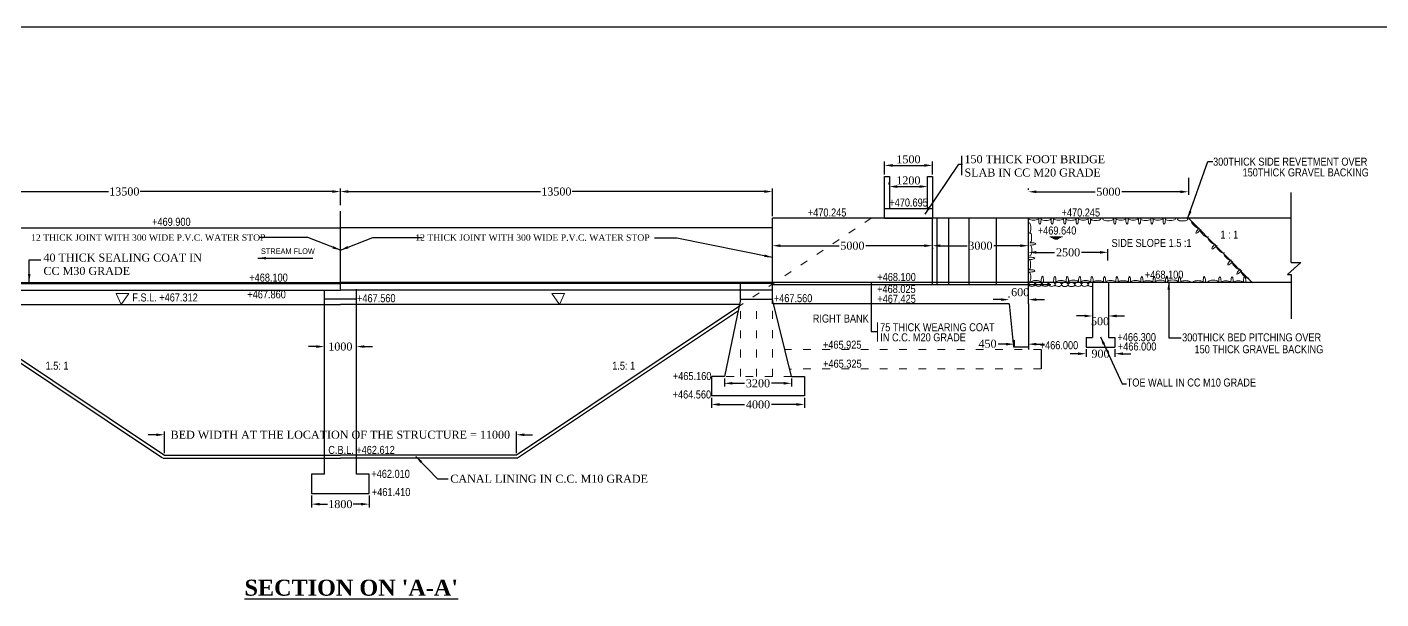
# Model space of a CAD drawing. Header units: millimetres. Extents: x 80 to 6605, y 46 to 2491.
# Drawn here: x 5784.6 to 6207.6, y 1169.4 to 1347.8 of the extents above; entities that cross this region are included whole.
import ezdxf
from ezdxf.enums import TextEntityAlignment as Align

# ---------------------------------------------------------------- set-up
doc = ezdxf.new("R2010")
doc.units = ezdxf.units.MM
doc.linetypes.add('ACAD_ISO03W100', pattern=[30, 12, -18])
doc.layers.add('STEEL', color=5, linetype='Continuous')
doc.layers.add('TEXT_GENERAL', color=4, linetype='Continuous')
doc.styles.add('ABADI', font='')
doc.styles.add('ARIAL NARROW', font='ARIALN.TTF')
doc.styles.get("Standard").update_dxf_attribs({"font": 'times.ttf', "height": 2.5})
doc.styles.add('TNR_2.5', font='times.ttf', dxfattribs={"height": 2.5})
doc.styles.get('ABADI').set_extended_font_data('Abadi MT Condensed Light')
doc.dimstyles.new('ISO-25', dxfattribs={"dimtxt": 2.5, "dimasz": 2.5, "dimexe": 1.25, "dimexo": 0.625, "dimtad": 1, "dimlfac": 25, "dimtxsty": 'Standard', "dimcen": 2.5, "dimadec": 0, "dimazin": 0, "dimtfac": 1, "dimtmove": 0, "dimatfit": 3, "dimfxl": 1, "dimarcsym": 0})
doc.dimstyles.new('STANDARD$7', dxfattribs={"dimtxt": 2, "dimasz": 2, "dimexe": 1.25, "dimexo": 0.625, "dimtad": 1, "dimdec": 0, "dimlfac": 0.5, "dimdsep": 46, "dimtxsty": 'Standard', "dimcen": 2.5, "dimadec": 0, "dimazin": 0, "dimtfac": 1, "dimtdec": 0, "dimtmove": 0, "dimatfit": 3, "dimfxl": 1, "dimtolj": 1, "dimtzin": 0, "dimarcsym": 0})
doc.dimstyles.new('STYLE_ESH', dxfattribs={"dimtxt": 2.5, "dimasz": 2.5, "dimexe": 1, "dimexo": 0.625, "dimtad": 0, "dimtih": 1, "dimtoh": 1, "dimdec": 0, "dimlfac": 100, "dimzin": 9, "dimdsep": 46, "dimtxsty": 'TNR_2.5', "dimcen": 2.5, "dimadec": 0, "dimazin": 2, "dimtfac": 1, "dimtdec": 0, "dimtofl": 0, "dimtmove": 2, "dimatfit": 3, "dimfxl": 1, "dimarcsym": 0})

# ---------------------------------------------------------------- blocks, each defined once
blk = doc.blocks.new('*D98')
at = {"color": 0, "lineweight": -2, "transparency": 16777216}
for p, q in [((5824.98, 1220.6), (5822.48, 1220.6)), ((5827.48, 1214.9), (5827.48, 1221.6)), ((5937.48, 1214.9), (5937.48, 1221.6)), ((5939.98, 1220.6), (5942.48, 1220.6))]:
    blk.add_line(p, q, dxfattribs=at)
at = {"color": 0, "transparency": 16777216}
for points in [[(5824.98, 1221.02), (5824.98, 1220.19), (5827.48, 1220.6)], [(5939.98, 1221.02), (5939.98, 1220.19), (5937.48, 1220.6)]]:
    blk.add_solid(points, dxfattribs=at)
at = {"layer": 'Defpoints', "color": 0, "transparency": 16777216}
for p in [(5937.48, 1220.6), (5827.48, 1214.27), (5937.48, 1214.27)]:
    blk.add_point(p, dxfattribs=at)
at = {"color": 0, "transparency": 16777216, "insert": (5882.48, 1220.6), "char_height": 2.5, "attachment_point": 5, "style": 'TNR_2.5'}
blk.add_mtext('BED WIDTH AT THE LOCATION OF THE STRUCTURE = 11000', dxfattribs=at)
blk = doc.blocks.new('*D99')
at = {"color": 0, "lineweight": -2, "transparency": 16777216}
for p, q in [((5747.48, 1292.3), (5747.48, 1297.51)), ((5749.98, 1296.51), (5810.03, 1296.51)), ((5879.98, 1296.51), (5819.94, 1296.51)), ((5882.48, 1292.3), (5882.48, 1297.51))]:
    blk.add_line(p, q, dxfattribs=at)
at = {"color": 0, "transparency": 16777216}
for points in [[(5749.98, 1296.93), (5749.98, 1296.09), (5747.48, 1296.51)], [(5879.98, 1296.93), (5879.98, 1296.09), (5882.48, 1296.51)]]:
    blk.add_solid(points, dxfattribs=at)
at = {"layer": 'Defpoints', "color": 0, "transparency": 16777216}
for p in [(5882.48, 1296.51), (5747.48, 1291.67), (5882.48, 1291.67)]:
    blk.add_point(p, dxfattribs=at)
at = {"color": 0, "transparency": 16777216, "insert": (5814.98, 1296.51), "char_height": 2.5, "attachment_point": 5, "style": 'TNR_2.5'}
blk.add_mtext('13500', dxfattribs=at)
blk = doc.blocks.new('*D120')
at = {"color": 0, "lineweight": -2, "transparency": 16777216}
for p, q in [((5874.98, 1248.13), (5872.48, 1248.13)), ((5877.48, 1248.75), (5877.48, 1249.13)), ((5887.48, 1248.75), (5887.48, 1249.13)), ((5889.98, 1248.13), (5892.48, 1248.13))]:
    blk.add_line(p, q, dxfattribs=at)
at = {"color": 0, "transparency": 16777216}
for points in [[(5874.98, 1248.54), (5874.98, 1247.71), (5877.48, 1248.13)], [(5889.98, 1248.54), (5889.98, 1247.71), (5887.48, 1248.13)]]:
    blk.add_solid(points, dxfattribs=at)
at = {"layer": 'Defpoints', "color": 0, "transparency": 16777216}
for p in [(5877.48, 1248.13), (5887.48, 1248.13), (5887.48, 1248.13)]:
    blk.add_point(p, dxfattribs=at)
at = {"color": 0, "transparency": 16777216, "insert": (5882.48, 1248.13), "char_height": 2.5, "attachment_point": 5, "style": 'TNR_2.5'}
blk.add_mtext('1000', dxfattribs=at)
blk = doc.blocks.new('*D121')
at = {"color": 0, "lineweight": -2, "transparency": 16777216}
for p, q in [((5873.48, 1201.65), (5873.48, 1197.95)), ((5891.48, 1201.65), (5891.48, 1197.95)), ((5875.98, 1198.95), (5878.45, 1198.95)), ((5888.98, 1198.95), (5886.52, 1198.95))]:
    blk.add_line(p, q, dxfattribs=at)
at = {"color": 0, "transparency": 16777216}
for points in [[(5875.98, 1199.36), (5875.98, 1198.53), (5873.48, 1198.95)], [(5888.98, 1199.36), (5888.98, 1198.53), (5891.48, 1198.95)]]:
    blk.add_solid(points, dxfattribs=at)
at = {"layer": 'Defpoints', "color": 0, "transparency": 16777216}
for p in [(5873.48, 1202.27), (5891.48, 1202.27), (5891.48, 1198.95)]:
    blk.add_point(p, dxfattribs=at)
at = {"color": 0, "transparency": 16777216, "insert": (5882.48, 1198.95), "char_height": 2.5, "attachment_point": 5, "style": 'TNR_2.5'}
blk.add_mtext('1800', dxfattribs=at)
blk = doc.blocks.new('*D125')
at = {"color": 0, "lineweight": -2, "transparency": 16777216}
for p, q in [((5882.48, 1292.3), (5882.48, 1297.51)), ((5884.98, 1296.51), (5945.03, 1296.51)), ((6014.98, 1296.51), (5954.94, 1296.51)), ((6017.48, 1288.8), (6017.48, 1297.51))]:
    blk.add_line(p, q, dxfattribs=at)
at = {"color": 0, "transparency": 16777216}
for points in [[(5884.98, 1296.93), (5884.98, 1296.09), (5882.48, 1296.51)], [(6014.98, 1296.93), (6014.98, 1296.09), (6017.48, 1296.51)]]:
    blk.add_solid(points, dxfattribs=at)
at = {"layer": 'Defpoints', "color": 0, "transparency": 16777216}
for p in [(5882.48, 1296.51), (5882.48, 1291.67), (6017.48, 1288.17)]:
    blk.add_point(p, dxfattribs=at)
at = {"color": 0, "transparency": 16777216, "insert": (5949.98, 1296.51), "char_height": 2.5, "attachment_point": 5, "style": 'TNR_2.5'}
blk.add_mtext('13500', dxfattribs=at)
blk = doc.blocks.new('*D126')
at = {"color": 0, "lineweight": -2, "transparency": 16777216}
for p, q in [((6067.48, 1276.92), (6067.48, 1280.61)), ((6069.98, 1279.61), (6078.31, 1279.61)), ((6094.98, 1279.61), (6086.66, 1279.61)), ((6097.48, 1276.92), (6097.48, 1280.61))]:
    blk.add_line(p, q, dxfattribs=at)
at = {"color": 0, "transparency": 16777216}
for points in [[(6069.98, 1280.03), (6069.98, 1279.2), (6067.48, 1279.61)], [(6094.98, 1280.03), (6094.98, 1279.2), (6097.48, 1279.61)]]:
    blk.add_solid(points, dxfattribs=at)
at = {"layer": 'Defpoints', "color": 0, "transparency": 16777216}
for p in [(6097.48, 1279.61), (6067.48, 1276.29), (6097.48, 1276.29)]:
    blk.add_point(p, dxfattribs=at)
at = {"color": 0, "transparency": 16777216, "insert": (6082.48, 1279.61), "char_height": 2.5, "attachment_point": 5, "style": 'TNR_2.5'}
blk.add_mtext('3000', dxfattribs=at)
blk = doc.blocks.new('*D129')
at = {"color": 0, "lineweight": -2, "transparency": 16777216}
for p, q in [((6147.48, 1300.81), (6147.48, 1295.44)), ((6097.48, 1297.06), (6097.48, 1297.44)), ((6099.98, 1296.44), (6118.32, 1296.44)), ((6144.98, 1296.44), (6126.65, 1296.44))]:
    blk.add_line(p, q, dxfattribs=at)
at = {"color": 0, "transparency": 16777216}
for points in [[(6099.98, 1296.86), (6099.98, 1296.02), (6097.48, 1296.44)], [(6144.98, 1296.86), (6144.98, 1296.02), (6147.48, 1296.44)]]:
    blk.add_solid(points, dxfattribs=at)
at = {"layer": 'Defpoints', "color": 0, "transparency": 16777216}
for p in [(6147.48, 1301.44), (6097.48, 1296.44), (6147.48, 1296.44)]:
    blk.add_point(p, dxfattribs=at)
at = {"color": 0, "transparency": 16777216, "insert": (6122.48, 1296.44), "char_height": 2.5, "attachment_point": 5, "style": 'TNR_2.5'}
blk.add_mtext('5000', dxfattribs=at)
blk = doc.blocks.new('*D128')
at = {"color": 0, "lineweight": -2, "transparency": 16777216}
for p, q in [((6097.46, 1274.96), (6097.46, 1278.53)), ((6122.31, 1274.96), (6122.31, 1278.53)), ((6099.96, 1277.53), (6105.67, 1277.53)), ((6119.81, 1277.53), (6114.09, 1277.53))]:
    blk.add_line(p, q, dxfattribs=at)
at = {"color": 0, "transparency": 16777216}
for points in [[(6099.96, 1277.95), (6099.96, 1277.11), (6097.46, 1277.53)], [(6119.81, 1277.95), (6119.81, 1277.11), (6122.31, 1277.53)]]:
    blk.add_solid(points, dxfattribs=at)
at = {"layer": 'Defpoints', "color": 0, "transparency": 16777216}
for p in [(6097.46, 1277.53), (6097.46, 1274.33), (6122.31, 1274.33)]:
    blk.add_point(p, dxfattribs=at)
at = {"color": 0, "transparency": 16777216, "insert": (6109.88, 1277.53), "char_height": 2.5, "attachment_point": 5, "style": 'TNR_2.5'}
blk.add_mtext('2500', dxfattribs=at)
blk = doc.blocks.new('*D127')
at = {"color": 0, "lineweight": -2, "transparency": 16777216}
for p, q in [((6115.01, 1257.68), (6112.51, 1257.68)), ((6117.51, 1257.58), (6117.51, 1256.68)), ((6122.51, 1257.58), (6122.51, 1256.68)), ((6125.01, 1257.68), (6127.51, 1257.68))]:
    blk.add_line(p, q, dxfattribs=at)
at = {"color": 0, "transparency": 16777216}
for points in [[(6115.01, 1258.1), (6115.01, 1257.27), (6117.51, 1257.68)], [(6125.01, 1258.1), (6125.01, 1257.27), (6122.51, 1257.68)]]:
    blk.add_solid(points, dxfattribs=at)
at = {"layer": 'Defpoints', "color": 0, "transparency": 16777216}
for p in [(6117.51, 1258.2), (6117.51, 1257.68), (6122.51, 1258.2)]:
    blk.add_point(p, dxfattribs=at)
at = {"color": 0, "transparency": 16777216, "insert": (6119.87, 1256.03), "char_height": 2.5, "attachment_point": 5, "style": 'TNR_2.5'}
blk.add_mtext('500', dxfattribs=at)
blk = doc.blocks.new('*D130')
at = {"color": 0, "lineweight": -2, "transparency": 16777216}
for p, q in [((6090.48, 1248.88), (6087.98, 1248.88)), ((6092.98, 1250.1), (6092.98, 1247.88)), ((6097.48, 1250.1), (6097.48, 1247.88)), ((6099.98, 1248.88), (6102.48, 1248.88))]:
    blk.add_line(p, q, dxfattribs=at)
at = {"color": 0, "transparency": 16777216}
for points in [[(6090.48, 1249.3), (6090.48, 1248.46), (6092.98, 1248.88)], [(6099.98, 1249.3), (6099.98, 1248.46), (6097.48, 1248.88)]]:
    blk.add_solid(points, dxfattribs=at)
at = {"layer": 'Defpoints', "color": 0, "transparency": 16777216}
for p in [(6092.98, 1250.72), (6097.48, 1250.72), (6097.48, 1248.88)]:
    blk.add_point(p, dxfattribs=at)
at = {"color": 0, "transparency": 16777216, "insert": (6084.7, 1249.02), "char_height": 2.5, "attachment_point": 5, "style": 'TNR_2.5'}
blk.add_mtext('450', dxfattribs=at)
blk = doc.blocks.new('*D131')
at = {"color": 0, "lineweight": -2, "transparency": 16777216}
for p, q in [((6088.98, 1262.78), (6086.48, 1262.78)), ((6091.48, 1263.41), (6091.48, 1263.78)), ((6097.48, 1263.41), (6097.48, 1263.78)), ((6099.98, 1262.78), (6102.48, 1262.78))]:
    blk.add_line(p, q, dxfattribs=at)
at = {"color": 0, "transparency": 16777216}
for points in [[(6088.98, 1263.2), (6088.98, 1262.36), (6091.48, 1262.78)], [(6099.98, 1263.2), (6099.98, 1262.36), (6097.48, 1262.78)]]:
    blk.add_solid(points, dxfattribs=at)
at = {"layer": 'Defpoints', "color": 0, "transparency": 16777216}
for p in [(6091.48, 1262.78), (6097.48, 1262.78), (6097.48, 1262.78)]:
    blk.add_point(p, dxfattribs=at)
at = {"color": 0, "transparency": 16777216, "insert": (6094.92, 1265.1), "char_height": 2.5, "attachment_point": 5, "style": 'TNR_2.5'}
blk.add_mtext('600', dxfattribs=at)
blk = doc.blocks.new('*D132')
at = {"color": 0, "lineweight": -2, "transparency": 16777216}
for p, q in [((6113.01, 1245.9), (6110.51, 1245.9)), ((6115.51, 1247.3), (6115.51, 1244.9)), ((6124.51, 1247.3), (6124.51, 1244.9)), ((6127.01, 1245.9), (6129.51, 1245.9))]:
    blk.add_line(p, q, dxfattribs=at)
at = {"color": 0, "transparency": 16777216}
for points in [[(6113.01, 1246.31), (6113.01, 1245.48), (6115.51, 1245.9)], [(6127.01, 1246.31), (6127.01, 1245.48), (6124.51, 1245.9)]]:
    blk.add_solid(points, dxfattribs=at)
at = {"layer": 'Defpoints', "color": 0, "transparency": 16777216}
for p in [(6115.51, 1247.92), (6124.51, 1247.92), (6124.51, 1245.9)]:
    blk.add_point(p, dxfattribs=at)
at = {"color": 0, "transparency": 16777216, "insert": (6120.01, 1245.9), "char_height": 2.5, "attachment_point": 5, "style": 'TNR_2.5'}
blk.add_mtext('900', dxfattribs=at)
blk = doc.blocks.new('*D142')
at = {"color": 0, "lineweight": -2, "ltscale": 6, "transparency": 16777216}
for p, q in [((6053.99, 1298.69), (6053.99, 1299.32)), ((6065.95, 1298.69), (6065.95, 1299.32)), ((6056.49, 1298.07), (6063.45, 1298.07))]:
    blk.add_line(p, q, dxfattribs=at)
at = {"color": 0, "ltscale": 6, "transparency": 16777216}
for points in [[(6056.49, 1298.49), (6056.49, 1297.65), (6053.99, 1298.07)], [(6063.45, 1298.49), (6063.45, 1297.65), (6065.95, 1298.07)]]:
    blk.add_solid(points, dxfattribs=at)
at = {"layer": 'Defpoints', "color": 0, "ltscale": 6, "transparency": 16777216}
for p in [(6053.99, 1298.07), (6065.95, 1298.07), (6065.95, 1298.07)]:
    blk.add_point(p, dxfattribs=at)
at = {"color": 0, "ltscale": 6, "transparency": 16777216, "insert": (6059.97, 1299.97), "char_height": 2.5, "attachment_point": 5}
blk.add_mtext('1200', dxfattribs=at)
blk = doc.blocks.new('*D143')
at = {"color": 0, "lineweight": -2, "ltscale": 6, "transparency": 16777216}
for p, q in [((6052.52, 1301.8), (6052.52, 1305.92)), ((6055.02, 1304.67), (6064.98, 1304.67)), ((6067.48, 1301.8), (6067.48, 1305.92))]:
    blk.add_line(p, q, dxfattribs=at)
at = {"color": 0, "ltscale": 6, "transparency": 16777216}
for points in [[(6055.02, 1305.09), (6055.02, 1304.26), (6052.52, 1304.67)], [(6064.98, 1305.09), (6064.98, 1304.26), (6067.48, 1304.67)]]:
    blk.add_solid(points, dxfattribs=at)
at = {"layer": 'Defpoints', "color": 0, "ltscale": 6, "transparency": 16777216}
for p in [(6067.48, 1304.67), (6052.52, 1301.17), (6067.48, 1301.17)]:
    blk.add_point(p, dxfattribs=at)
at = {"color": 0, "ltscale": 6, "transparency": 16777216, "insert": (6060, 1306.57), "char_height": 2.5, "attachment_point": 5}
blk.add_mtext('1500', dxfattribs=at)
blk = doc.blocks.new('*D149')
at = {"color": 0, "lineweight": -2, "transparency": 16777216}
for p, q in [((6017.48, 1280.24), (6017.48, 1280.61)), ((6019.98, 1279.61), (6038.32, 1279.61)), ((6064.98, 1279.61), (6046.65, 1279.61)), ((6067.48, 1278.99), (6067.48, 1278.61))]:
    blk.add_line(p, q, dxfattribs=at)
at = {"color": 0, "transparency": 16777216}
for points in [[(6019.98, 1280.03), (6019.98, 1279.2), (6017.48, 1279.61)], [(6064.98, 1280.03), (6064.98, 1279.2), (6067.48, 1279.61)]]:
    blk.add_solid(points, dxfattribs=at)
at = {"layer": 'Defpoints', "color": 0, "transparency": 16777216}
for p in [(6017.48, 1279.61), (6017.48, 1279.61), (6067.48, 1279.61)]:
    blk.add_point(p, dxfattribs=at)
at = {"color": 0, "transparency": 16777216, "insert": (6042.48, 1279.61), "char_height": 2.5, "attachment_point": 5, "style": 'TNR_2.5'}
blk.add_mtext('5000', dxfattribs=at)
blk = doc.blocks.new('*D198')
at = {"color": 0, "lineweight": -2, "transparency": 16777216}
for p, q in [((6002.48, 1238.15), (6002.48, 1235.66)), ((6004.98, 1236.66), (6008.81, 1236.66)), ((6020.98, 1236.66), (6017.16, 1236.66)), ((6023.48, 1238.15), (6023.48, 1235.66))]:
    blk.add_line(p, q, dxfattribs=at)
at = {"color": 0, "transparency": 16777216}
for points in [[(6004.98, 1237.08), (6004.98, 1236.25), (6002.48, 1236.66)], [(6020.98, 1237.08), (6020.98, 1236.25), (6023.48, 1236.66)]]:
    blk.add_solid(points, dxfattribs=at)
at = {"layer": 'Defpoints', "color": 0, "transparency": 16777216}
for p in [(6002.48, 1238.77), (6002.48, 1236.66), (6023.48, 1238.77)]:
    blk.add_point(p, dxfattribs=at)
at = {"color": 0, "transparency": 16777216, "insert": (6012.98, 1236.66), "char_height": 2.5, "attachment_point": 5, "style": 'TNR_2.5'}
blk.add_mtext('3200', dxfattribs=at)
blk = doc.blocks.new('*D197')
at = {"color": 0, "lineweight": -2, "transparency": 16777216}
for p, q in [((5998.49, 1232.13), (5998.49, 1229.06)), ((6027.48, 1232.15), (6027.48, 1229.06)), ((6000.99, 1230.06), (6008.76, 1230.06)), ((6024.98, 1230.06), (6017.21, 1230.06))]:
    blk.add_line(p, q, dxfattribs=at)
at = {"color": 0, "transparency": 16777216}
for points in [[(6000.99, 1230.48), (6000.99, 1229.64), (5998.49, 1230.06)], [(6024.98, 1230.48), (6024.98, 1229.64), (6027.48, 1230.06)]]:
    blk.add_solid(points, dxfattribs=at)
at = {"layer": 'Defpoints', "color": 0, "transparency": 16777216}
for p in [(5998.49, 1232.76), (6027.48, 1232.77), (5998.49, 1230.06)]:
    blk.add_point(p, dxfattribs=at)
at = {"color": 0, "transparency": 16777216, "insert": (6012.99, 1230.06), "char_height": 2.5, "attachment_point": 5, "style": 'TNR_2.5'}
blk.add_mtext('4000', dxfattribs=at)

msp = doc.modelspace()

# ---------------------------------------------------------------- linework, layer by layer
at = {"color": 0}
for p, q in [((6436.18376, 1347.83356), (5456.18376, 1347.83356)), ((6179.6098, 1274.41121), (6179.6098, 1296.17045)), ((5882.48459, 1266.06402), (5882.48459, 1290.38045)), ((5882.48459, 1266.06402), (5882.48459, 1290.38045)), ((6017.48459, 1265.77045), (6017.48459, 1288.17045)), ((6179.6098, 1288.17045), (6017.48459, 1288.17045)), ((6017.48459, 1261.42045), (6017.48459, 1288.17045)), ((6067.48459, 1267.42045), (6067.48459, 1288.17045)), ((6068.91725, 1267.42045), (6068.91725, 1288.17045)), ((6072.60126, 1267.42045), (6072.60126, 1288.17045)), ((6078.94592, 1267.42045), (6078.94592, 1288.17045)), ((6087.54192, 1267.42045), (6087.54192, 1288.17045)), ((6097.48459, 1261.42045), (6097.48459, 1288.17045)), ((6147.48459, 1288.17045), (6167.45885, 1268.05366)), ((5607.48459, 1285.17045), (5882.48459, 1285.17045)), ((6017.48459, 1285.17045), (5882.48459, 1285.17045)), ((6182.6098, 1274.41121), (6178.43558, 1270.66872)), ((6179.6098, 1274.41121), (6182.6098, 1274.41121)), ((6178.43558, 1270.66872), (6179.6098, 1270.66872)), ((6179.6098, 1270.66872), (6179.6098, 1259.90946)), ((6179.6098, 1270.66872), (6179.6098, 1261.18297)), ((6179.6098, 1270.66872), (6179.6098, 1256.80189)), ((5700.98459, 1268.17045), (5882.48459, 1268.17045)), ((5747.48459, 1267.77045), (5882.48459, 1267.77045)), ((5747.48459, 1265.77045), (5882.48459, 1265.77045)), ((5877.48459, 1208.27045), (5877.48459, 1265.77045)), ((6179.6098, 1268.17045), (5882.48459, 1268.17045)), ((6017.48459, 1267.77045), (5882.48459, 1267.77045)), ((6017.48459, 1265.77045), (5882.48459, 1265.77045)), ((5887.48459, 1208.27045), (5887.48459, 1266.06402)), ((6007.48459, 1262.77045), (6007.48459, 1268.17045)), ((6104.50277, 1267.42045), (6017.48459, 1267.42045)), ((6097.48459, 1268.17045), (6097.48459, 1267.42045)), ((6117.51254, 1268.20295), (6117.51254, 1250.92045)), ((6122.51254, 1268.20295), (6122.51254, 1250.92045)), ((5756.98459, 1261.27045), (5882.48459, 1261.27045)), ((5823.66477, 1261.27045), (5826.16477, 1261.27045)), ((5877.48459, 1263.06402), (5887.48459, 1263.06402)), ((6007.09635, 1261.27045), (5882.48459, 1261.27045)), ((5941.3044, 1261.27045), (5938.8044, 1261.27045)), ((6007.48459, 1262.77045), (6002.48459, 1238.77045)), ((6017.48459, 1262.77045), (6007.48459, 1262.77045)), ((6017.48459, 1262.77045), (6007.48459, 1262.77045)), ((6023.48459, 1238.77045), (6017.48459, 1262.77045)), ((6091.48459, 1261.42045), (6017.80223, 1261.42045)), ((6091.48459, 1261.42045), (6092.83459, 1247.92045)), ((6097.48459, 1261.42045), (6097.48459, 1247.23421)), ((5758.05805, 1260.55481), (5827.48459, 1214.27045)), ((5758.43398, 1259.10234), (5826.92989, 1213.4384)), ((6006.91113, 1260.55481), (5937.48459, 1214.27045)), ((6006.53519, 1259.10234), (5937.78736, 1213.27045)), ((6115.51254, 1250.92045), (6117.51254, 1250.92045)), ((6115.51254, 1250.92045), (6115.51254, 1247.92045)), ((6122.51254, 1250.92045), (6124.51254, 1250.92045)), ((6124.51254, 1250.92045), (6124.51254, 1247.92045)), ((6097.48459, 1247.92045), (6092.98459, 1247.92045)), ((6101.48459, 1247.17045), (6101.48459, 1241.15594)), ((6115.51254, 1247.92045), (6124.51254, 1247.92045)), ((5998.48459, 1238.77045), (5998.48726, 1232.77045)), ((6002.48459, 1238.77045), (5998.48459, 1238.77045)), ((6023.48459, 1238.77045), (6027.48459, 1238.77045)), ((6027.48459, 1238.77045), (6027.48459, 1232.77045)), ((6027.48459, 1232.77045), (5998.48726, 1232.77045)), ((6017.48459, 1232.77045), (6007.48459, 1232.77045)), ((6017.48459, 1232.77045), (6007.48459, 1232.77045)), ((5827.48459, 1214.27045), (5879.98459, 1214.27045)), ((5879.98459, 1214.27045), (5882.48459, 1214.27045)), ((5937.48459, 1214.27045), (5882.48459, 1214.27045)), ((5827.07564, 1213.27045), (5879.98459, 1213.27045)), ((5879.98459, 1213.27045), (5882.48459, 1213.27045)), ((5937.78736, 1213.27045), (5882.48459, 1213.27045)), ((5877.48459, 1208.27045), (5873.48459, 1208.27045)), ((5873.48459, 1208.27045), (5873.48459, 1202.27045)), ((5891.48459, 1208.27045), (5887.48459, 1208.27045)), ((5891.48459, 1202.27045), (5891.48459, 1208.27045)), ((5873.48459, 1202.27045), (5887.48459, 1202.27045)), ((5887.48459, 1202.27045), (5891.48459, 1202.27045))]:
    msp.add_line(p, q, dxfattribs=at)
at = {"color": 0, "ltscale": 6}
for p, q in [((6076.6182, 1307.64878), (6076.6182, 1301.57399)), ((6052.52423, 1301.17045), (6054.02423, 1301.17045)), ((6052.52423, 1291.17045), (6052.52423, 1301.17045)), ((6054.02423, 1301.17045), (6054.02423, 1291.17045)), ((6065.98459, 1301.17045), (6067.48459, 1301.17045)), ((6065.98459, 1291.17045), (6065.98459, 1301.17045)), ((6067.48459, 1301.17045), (6067.48459, 1288.17045)), ((6052.52423, 1291.17045), (6067.52423, 1291.17045)), ((6052.52423, 1288.17045), (6052.52423, 1291.17045)), ((6067.52423, 1291.17045), (6067.52423, 1289.17045)), ((6052.52423, 1288.17045), (6067.48459, 1288.17045))]:
    msp.add_line(p, q, dxfattribs=at)
at = {"color": 0, "lineweight": 5, "extrusion": (0, 0, -1)}
for centre, major_axis, ratio, start_param, end_param in [((6099.08294, 1288.11257), (-1.60801, 0), 0.328798741, 3.031898939, 6.392879022), ((6097.74279, 1285.12908), (0, 1.60801), 0.328798741, -0.284518735, 3.426111389), ((6101.05992, 1287.81836), (0, -1.5163), 0.238983774, 4.478047346, 8.088323268), ((6102.95576, 1288.02204), (1.60801, 0), 0.328798741, -0.284518735, 3.426111389), ((6104.92705, 1287.83465), (0, -1.5163), 0.238983774, 4.478047346, 8.088323268), ((6106.87478, 1288.12886), (-1.60801, 0), 0.328798741, 3.031898939, 6.392879022), ((6108.85177, 1287.83465), (0, -1.5163), 0.238983774, 4.478047346, 8.088323268), ((6110.7476, 1288.03834), (1.60801, 0), 0.328798741, -0.284518735, 3.426111389), ((6112.71799, 1287.83465), (0, -1.5163), 0.238983774, 4.478047346, 8.088323268), ((6114.57512, 1288.12886), (-1.60801, 0), 0.328798741, 3.031898939, 6.392879022), ((6116.55211, 1287.83465), (0, -1.5163), 0.238983774, 4.478047346, 8.088323268), ((6118.50344, 1287.98389), (-1.60801, 0), 0.328798741, 3.031898939, 6.392879022), ((6122.37626, 1287.89336), (1.60801, 0), 0.328798741, -0.284518735, 3.426111389), ((6124.48782, 1287.80448), (0, -1.5163), 0.238983774, 4.478047346, 8.088323268), ((6126.34495, 1288.09869), (-1.60801, 0), 0.328798741, 3.031898939, 6.392879022), ((6128.29269, 1287.80448), (0, -1.5163), 0.238983774, 4.478047346, 8.088323268), ((6130.24043, 1288.09869), (-1.60801, 0), 0.328798741, 3.031898939, 6.392879022), ((6132.21742, 1287.80448), (0, -1.5163), 0.238983774, 4.478047346, 8.088323268), ((6134.11325, 1288.00816), (1.60801, 0), 0.328798741, -0.284518735, 3.426111389), ((6136.08363, 1287.80448), (0, -1.5163), 0.238983774, 4.478047346, 8.088323268), ((6137.94077, 1288.09869), (-1.60801, 0), 0.328798741, 3.031898939, 6.392879022), ((6139.91775, 1287.80448), (0, -1.5163), 0.238983774, 4.478047346, 8.088323268), ((6141.81359, 1288.00816), (1.60801, 0), 0.328798741, -0.284518735, 3.426111389), ((6145.66976, 1287.85275), (1.60801, 0), 0.328798741, -0.284518735, 3.426111389), ((6097.95205, 1282.1247), (0, -1.60801), 0.328798741, 3.031898939, 6.392879022), ((6098.24626, 1280.17696), (1.5163, 0), 0.238983774, 4.478047346, 8.088323268), ((6098.05887, 1278.20567), (0, 1.60801), 0.328798741, -0.284518735, 3.426111389), ((6097.94647, 1275.68325), (1.5163, 0), 0.238983774, 4.478047346, 8.088323268), ((6097.65226, 1273.70626), (0, -1.60801), 0.328798741, 3.031898939, 6.392879022), ((6098.00502, 1271.74579), (1.5163, 0), 0.238983774, 4.478047346, 8.088323268), ((6097.71081, 1269.7688), (0, -1.60801), 0.328798741, 3.031898939, 6.392879022)]:
    msp.add_ellipse(centre, major_axis=major_axis, ratio=ratio, start_param=start_param, end_param=end_param, dxfattribs=at)
at = {"color": 0, "lineweight": 5}
for centre, major_axis, ratio, start_param, end_param in [((6149.69213, 1286.20309), (1.16081, -1.11276), 0.328798741, 3.031898939, 6.392879022), ((6150.89459, 1284.64285), (-1.04929, -1.0946), 0.238983774, 4.478047346, 8.088323268), ((6152.44732, 1283.41398), (-1.16081, 1.11276), 0.328798741, -0.284518735, 3.426111389), ((6154.74683, 1281.18639), (1.16081, -1.11276), 0.328798741, 3.031898939, 6.392879022), ((6155.88388, 1279.68885), (-1.04929, -1.0946), 0.238983774, 4.478047346, 8.088323268), ((6157.44723, 1278.47237), (-1.16081, 1.11276), 0.328798741, -0.284518735, 3.426111389), ((6159.72031, 1276.2102), (1.16081, -1.11276), 0.328798741, 3.031898939, 6.392879022), ((6160.85736, 1274.71266), (-1.04929, -1.0946), 0.238983774, 4.478047346, 8.088323268), ((6162.49228, 1273.30935), (1.21136, -1.0575), 0.328798741, 3.031898939, 6.392879022), ((6101.84462, 1268.53639), (0, 1.5163), 0.238983774, 4.478047346, 8.088323268), ((6105.71175, 1268.52009), (0, 1.5163), 0.238983774, 4.478047346, 8.088323268), ((6109.63647, 1268.52009), (0, 1.5163), 0.238983774, 4.478047346, 8.088323268), ((6113.50269, 1268.52009), (0, 1.5163), 0.238983774, 4.478047346, 8.088323268), ((6117.33681, 1268.52009), (0, 1.5163), 0.238983774, 4.478047346, 8.088323268), ((6121.27427, 1268.46154), (0, 1.5163), 0.238983774, 4.478047346, 8.088323268), ((6125.1414, 1268.44525), (0, 1.5163), 0.238983774, 4.478047346, 8.088323268), ((6129.06612, 1268.44525), (0, 1.5163), 0.238983774, 4.478047346, 8.088323268), ((6132.93234, 1268.44525), (0, 1.5163), 0.238983774, 4.478047346, 8.088323268), ((6136.76646, 1268.44525), (0, 1.5163), 0.238983774, 4.478047346, 8.088323268), ((6140.69478, 1268.59022), (0, 1.5163), 0.238983774, 4.478047346, 8.088323268), ((6144.70217, 1268.47542), (0, 1.5163), 0.238983774, 4.478047346, 8.088323268), ((6152.43177, 1268.47542), (0, 1.5163), 0.238983774, 4.478047346, 8.088323268), ((6157.3167, 1268.40575), (0, 1.5163), 0.238983774, 4.478047346, 8.088323268), ((6161.12158, 1268.40575), (0, 1.5163), 0.238983774, 4.478047346, 8.088323268), ((6163.67465, 1271.86533), (-1.04929, -1.0946), 0.238983774, 4.478047346, 8.088323268), ((6165.16278, 1270.58384), (1.21136, -1.0575), 0.328798741, 3.031898939, 6.392879022), ((6165.0463, 1268.40575), (0, 1.5163), 0.238983774, 4.478047346, 8.088323268), ((6099.86763, 1268.24218), (-1.60801, 0), 0.328798741, 3.031898939, 6.392879022), ((6107.65948, 1268.22588), (-1.60801, 0), 0.328798741, 3.031898939, 6.392879022), ((6111.5323, 1268.31641), (1.60801, 0), 0.328798741, -0.284518735, 3.426111389), ((6115.35982, 1268.22588), (-1.60801, 0), 0.328798741, 3.031898939, 6.392879022), ((6119.29729, 1268.16733), (-1.60801, 0), 0.328798741, 3.031898939, 6.392879022), ((6123.17011, 1268.25786), (1.60801, 0), 0.328798741, -0.284518735, 3.426111389), ((6127.08914, 1268.15104), (-1.60801, 0), 0.328798741, 3.031898939, 6.392879022), ((6130.96196, 1268.24157), (1.60801, 0), 0.328798741, -0.284518735, 3.426111389), ((6134.78948, 1268.15104), (-1.60801, 0), 0.328798741, 3.031898939, 6.392879022), ((6138.71779, 1268.29601), (-1.60801, 0), 0.328798741, 3.031898939, 6.392879022), ((6142.59061, 1268.38654), (1.60801, 0), 0.328798741, -0.284518735, 3.426111389), ((6146.5593, 1268.18121), (-1.60801, 0), 0.328798741, 3.031898939, 6.392879022), ((6150.45478, 1268.18121), (-1.60801, 0), 0.328798741, 3.031898939, 6.392879022), ((6155.20515, 1268.31687), (1.60801, 0), 0.328798741, -0.284518735, 3.426111389), ((6159.17383, 1268.11154), (-1.60801, 0), 0.328798741, 3.031898939, 6.392879022), ((6163.06931, 1268.11154), (-1.60801, 0), 0.328798741, 3.031898939, 6.392879022)]:
    msp.add_ellipse(centre, major_axis=major_axis, ratio=ratio, start_param=start_param, end_param=end_param, dxfattribs=at)
at = {"layer": 'STEEL', "color": 0, "lineweight": 5}
for p, q in [((5812.40611, 1264.71016), (5816.39166, 1264.71016)), ((5814.03658, 1261.27045), (5812.40611, 1264.71016)), ((5816.39166, 1264.71016), (5814.03658, 1261.27045)), ((5948.57751, 1264.71016), (5950.93259, 1261.27045)), ((5952.56306, 1264.71016), (5948.57751, 1264.71016)), ((5950.93259, 1261.27045), (5952.56306, 1264.71016))]:
    msp.add_line(p, q, dxfattribs=at)
at = {"layer": 'TEXT_GENERAL', "color": 0, "linetype": 'ACAD_ISO03W100', "lineweight": 5, "ltscale": 0.2}
for p, q in [((6048.33459, 1288.17045), (6006.91113, 1260.55481)), ((6007.48459, 1238.77045), (6007.48459, 1265.77045)), ((6017.48459, 1244.89045), (6017.48459, 1265.77045)), ((6017.48459, 1238.77045), (6017.48459, 1265.77045)), ((6012.48459, 1238.77045), (6012.48459, 1262.77045)), ((6101.48459, 1247.17045), (6021.38459, 1247.17045)), ((6097.48459, 1247.92045), (6092.83459, 1247.92045)), ((6101.48459, 1241.15594), (6022.89484, 1241.12943)), ((6023.48459, 1238.77045), (6002.48459, 1238.77045))]:
    msp.add_line(p, q, dxfattribs=at)
at = {"layer": 'TEXT_GENERAL', "color": 0, "lineweight": 5}
for p, q in [((6108.13073, 1282.37696), (6104.13073, 1282.37696)), ((6107.63073, 1282.12696), (6104.63073, 1282.12696)), ((6107.13073, 1281.87696), (6105.13073, 1281.87696)), ((6106.63073, 1281.62696), (6105.63073, 1281.62696)), ((6050.36856, 1255.62212), (6050.36856, 1249.67093))]:
    msp.add_line(p, q, dxfattribs=at)
for centre in [(6098.57531, 1267.56182), (6100.63772, 1267.53802), (6102.70013, 1267.56182), (6104.76256, 1267.54129), (6106.825, 1267.52007), (6108.88743, 1267.49842), (6110.94984, 1267.47461), (6113.01225, 1267.56182), (6115.07466, 1267.53802)]:
    msp.add_ellipse(centre, major_axis=(-1.03121, 0.0119), ratio=0.621728248, dxfattribs=at)
msp.add_ellipse((6117.13709, 1267.51787), major_axis=(-1.03121, 0.0119), ratio=0.621728248, start_param=4.346927361, end_param=8.233795806, dxfattribs=at)

# ---------------------------------------------------------------- texts
at = {"color": 0, "lineweight": 13, "ltscale": 0.8, "style": 'ABADI'}
msp.add_text('STREAM FLOW', height=1.75, dxfattribs=at).set_placement((5857.67326, 1277.01888))
at = {"color": 0, "char_height": 2.5, "attachment_point": 1}
for s, insert, width, style in [('{\\fTimes New Roman|b0|i0|c0|p18;150 THICK FOOT BRIDGE SLAB IN CC M20 GRADE}', (6077.4998, 1307.86321), 50, 'ABADI'), ('{\\fTimes New Roman|b0|i0|c0|p18;40 THICK SEALING COAT IN CC M30 GRADE}', (5789.70732, 1277.15378), 50, 'ABADI'), ('CANAL LINING IN C.C. M10 GRADE', (5916.83947, 1208.13068), 150, 'TNR_2.5')]:
    msp.add_mtext(s, dxfattribs=dict(at, insert=insert, width=width, style=style))
at = {"color": 0}
for s, insert, char_height, width, attachment_point in [('\\pt46,52;12 THICK JOINT WITH 300 WIDE P.V.C. WATER STOP', (5785.83343, 1283.15744), 2, 85, 1), ('\\pt46,52;12 THICK JOINT WITH 300 WIDE P.V.C. WATER STOP', (5979.13574, 1283.15744), 2, 85, 3), ("{\\fTimes New Roman|b1|i0|c0|p18;\\LSECTION ON 'A-A'}", (5852.54039, 1175.38263), 5, 69, 1)]:
    msp.add_mtext(s, dxfattribs=dict(at, insert=insert, char_height=char_height, width=width, attachment_point=attachment_point))
at = {"layer": 'TEXT_GENERAL', "color": 0, "lineweight": 5, "style": 'ARIAL NARROW'}
for s, p in [('300THICK SIDE REVETMENT OVER', (6155.1757, 1307.09784)), ('150THICK GRAVEL BACKING', (6164.39357, 1303.74153)), ('+469.640', (6100.42741, 1285.60972)), ('+468.100', (6050.2716, 1271.089)), ('+468.025', (6050.21639, 1267.34419)), ('F.S.L. +467.312', (5817.4711, 1264.71278)), ('+467.425', (6050.2716, 1264.2914)), ('75 THICK WEARING COAT', (6051.14561, 1255.41328)), ('IN C.C. M20 GRADE', (6051.20436, 1252.26325)), ('300THICK BED PITCHING OVER', (6145.50723, 1252.25322)), ('+465.925', (6033.27809, 1249.9657)), ('150 THICK GRAVEL BACKING', (6149.38303, 1248.53865)), ('+465.325', (6033.33331, 1244.0414)), ('C.B.L. +462.612', (5878.71316, 1217.12257))]:
    msp.add_text(s, height=2.5, dxfattribs=at).set_placement(p, align=Align.TOP_LEFT)
for s, p in [('+470.245', (6034.58175, 1289.97958)), ('+470.245', (6113.86118, 1289.97958)), ('1 : 1', (6160.26705, 1283.07554)), ('RIGHT BANK', (6038.8494, 1256.88874)), ('+466.300', (6131.32299, 1251.07089)), ('+466.000', (6107.02827, 1248.55346)), ('+466.000', (6131.45699, 1248.15991)), ('1.5: 1', (5793.95082, 1242.14464)), ('1.5: 1', (5971.01836, 1242.14464))]:
    msp.add_text(s, height=2.5, dxfattribs=at).set_placement(p, align=Align.MIDDLE)
msp.add_text('+470.695', height=2.5, dxfattribs=at).set_placement((6054.02071, 1291.83208))
at = {"layer": 'TEXT_GENERAL', "color": 0, "lineweight": 9, "style": 'ARIAL NARROW'}
for s, p in [('+469.900', (5823.66625, 1285.82672)), ('+468.100', (5854.02743, 1268.40454)), ('+468.100', (6133.86718, 1269.32516)), ('+467.860', (5853.41944, 1263.16866)), ('+467.560', (5887.69909, 1261.97967)), ('+467.560', (6017.93366, 1261.97967)), ('+465.160', (5986.39222, 1237.68303)), ('+464.560', (5986.3023, 1231.93094)), ('+462.010', (5892.1661, 1207.16067)), ('+461.410', (5892.33838, 1201.47995))]:
    msp.add_text(s, height=2.5, dxfattribs=at).set_placement(p)
at = {"layer": 'TEXT_GENERAL', "color": 0, "lineweight": 5, "style": 'ARIAL NARROW'}
for s, p in [('SIDE SLOPE 1.5 :1', (6148.45821, 1278.46464)), ('TOE WALL IN CC M10 GRADE', (6168.60195, 1234.91235))]:
    msp.add_text(s, height=2.5, dxfattribs=at).set_placement(p, align=Align.BOTTOM_RIGHT)

# ---------------------------------------------------------------- dimensions: what is measured, and where the dimension line sits
at = {"color": 0, "ltscale": 6}
for base, p1, p2, text, picture, middle in [((6067.48459, 1304.67342), (6052.52423, 1301.17045), (6067.48459, 1301.17045), '1500', '*D143', (6060.00441, 1306.57005)), ((6065.94838, 1298.06852), (6053.98803, 1298.06852), (6065.94838, 1298.06852), '1200', '*D142', (6059.9682, 1299.96515))]:
    dim = msp.add_linear_dim(base=base, p1=p1, p2=p2, text=text, dimstyle='ISO-25', dxfattribs=at)
    dim.commit()
    dim.dimension.update_dxf_attribs({"geometry": picture, "text_midpoint": middle})
at = {"color": 0}
for base, p1, p2, picture, middle in [((6147.48459, 1296.43894), (6097.48459, 1296.43894), (6147.48459, 1301.43962), '*D129', (6122.48459, 1296.43894)), ((5882.48459, 1296.50853), (5747.48459, 1291.67328), (5882.48459, 1291.67328), '*D99', (5814.98459, 1296.50853)), ((6017.48459, 1279.61485), (6067.48459, 1279.61485), (6017.48459, 1279.61485), '*D149', (6042.48459, 1279.61485)), ((6097.48459, 1279.61485), (6067.48459, 1276.29311), (6097.48459, 1276.29311), '*D126', (6082.48459, 1279.61485)), ((5887.48459, 1248.12545), (5877.48459, 1248.12545), (5887.48459, 1248.12545), '*D120', (5882.48459, 1248.12545)), ((6124.51254, 1245.89681), (6115.51254, 1247.92045), (6124.51254, 1247.92045), '*D132', (6120.01254, 1245.89681)), ((5891.48459, 1198.94586), (5873.48459, 1202.27045), (5891.48459, 1202.27045), '*D121', (5882.48459, 1198.94586))]:
    dim = msp.add_linear_dim(base=base, p1=p1, p2=p2, dimstyle='STYLE_ESH', dxfattribs=at)
    dim.commit()
    dim.dimension.update_dxf_attribs({"geometry": picture, "text_midpoint": middle})
dim = msp.add_linear_dim(base=(5882.48459, 1296.50853), p1=(6017.48459, 1288.17045), p2=(5882.48459, 1291.67328), angle=180, dimstyle='STYLE_ESH', dxfattribs=at)
dim.commit()
dim.dimension.update_dxf_attribs({"geometry": '*D125', "text_midpoint": (5949.98459, 1296.50853)})
for base, p1, p2, text, picture, middle in [((6097.4556, 1277.52866), (6122.30691, 1274.33196), (6097.4556, 1274.3317), '2500', '*D128', (6109.88125, 1277.52866)), ((6002.48459, 1236.66227), (6023.48459, 1238.77045), (6002.48459, 1238.77045), '3200', '*D198', (6012.98459, 1236.66227)), ((5998.48726, 1230.05916), (6027.48459, 1232.77045), (5998.48726, 1232.75844), '4000', '*D197', (6012.98592, 1230.05916))]:
    dim = msp.add_linear_dim(base=base, p1=p1, p2=p2, angle=180, text=text, dimstyle='STYLE_ESH', dxfattribs=at)
    dim.commit()
    dim.dimension.update_dxf_attribs({"geometry": picture, "text_midpoint": middle})
for base, p1, p2, picture, middle in [((6097.48459, 1262.78123), (6091.48459, 1262.78123), (6097.48459, 1262.78123), '*D131', (6094.91881, 1265.10233)), ((6097.48459, 1248.88071), (6092.98459, 1250.72397), (6097.48459, 1250.72397), '*D130', (6084.69682, 1249.02393))]:
    dim = msp.add_linear_dim(base=base, p1=p1, p2=p2, dimstyle='STYLE_ESH', dxfattribs=at)
    dim.commit()
    dim.dimension.update_dxf_attribs({"geometry": picture, "text_midpoint": middle, "dimtype": 160})
dim = msp.add_linear_dim(base=(6117.51254, 1257.68323), p1=(6122.51254, 1258.20295), p2=(6117.51254, 1258.20295), angle=180, text='500', dimstyle='STYLE_ESH', dxfattribs=at)
dim.commit()
dim.dimension.update_dxf_attribs({"geometry": '*D127', "text_midpoint": (6119.86806, 1256.033), "dimtype": 160})
dim = msp.add_linear_dim(base=(5937.48459, 1220.6021), p1=(5827.48459, 1214.27045), p2=(5937.48459, 1214.27045), text='BED WIDTH AT THE LOCATION OF THE STRUCTURE = 11000', dimstyle='STYLE_ESH', dxfattribs=at)
dim.commit()
dim.dimension.update_dxf_attribs({"geometry": '*D98', "text_midpoint": (5882.48459, 1220.6021)})

# ---------------------------------------------------------------- leaders
at = {"color": 0, "ltscale": 6}
msp.add_leader([(6065.18091, 1289.48085), (6075.7529, 1305.07276), (6076.85423, 1305.07276)], dimstyle='ISO-25', override={"dimgap": 0.625, "dimtad": 0}, dxfattribs=at)
at = {"color": 0}
for points, dimstyle, override in [([(6147.2393, 1288.00116), (6153.54146, 1305.90926), (6155.12111, 1305.90926)], 'STYLE_ESH', {"dimgap": 0.625, "dimtad": 0}), ([(6017.48459, 1275.97224), (5987.64472, 1282.00406), (5980.6368, 1282.00406)], 'STYLE_ESH', {"dimgap": 0.625, "dimtad": 0}), ([(5785.26089, 1268.23724), (5785.26089, 1275.23006), (5788.93993, 1275.23006)], 'STYLE_ESH', {"dimgap": 0.625, "dimtad": 0}), ([(5856.74163, 1275.71446), (5873.85836, 1275.71446)], 'ISO-25', {"dimgap": 0.625, "dimtad": 0, "dimtxsty": 'ABADI'}), ([(6141.33174, 1268.34546), (6141.33174, 1250.81952), (6145.18593, 1250.81952)], 'STYLE_ESH', {"dimgap": 0.625, "dimtad": 0}), ([(6120.01254, 1251.14739), (6126.75919, 1236.53034), (6128.12297, 1236.53034)], 'STYLE_ESH', {"dimgap": 0.625, "dimtad": 0})]:
    msp.add_leader(points, dimstyle=dimstyle, override=override, dxfattribs=at)
at = {"color": 0, "ltscale": 0.5}
for points in [[(5882.48459, 1278.22224), (5872.3638, 1282.13258), (5856.96005, 1282.13258)], [(5882.48459, 1278.22224), (5892.60537, 1282.13258), (5908.00913, 1282.13258)]]:
    msp.add_leader(points, dimstyle='ISO-25', override={"dimgap": 0.625, "dimtad": 0}, dxfattribs=at)
at = {"color": 0, "annotation_type": 0, "has_hookline": 1, "hookline_direction": 0, "text_width": 60.17484}
msp.add_leader([(5906.07785, 1213.83962), (5912.84747, 1206.88068), (5916.21447, 1206.88068)], dimstyle='STYLE_ESH', override={"dimgap": 0.625, "dimtad": 0}, dxfattribs=at)
at = {"layer": 'TEXT_GENERAL', "color": 0, "lineweight": 5}
msp.add_leader([(6048.3747, 1267.95912), (6048.3747, 1252.87029), (6050.36856, 1252.87029)], dimstyle='STANDARD$7', override={"dimscale": 88.888889, "dimtxt": 0.0275, "dimasz": 0.01, "dimexe": 0.012, "dimexo": 0, "dimgap": 0.008, "dimtad": 2, "dimlfac": 1, "dimzin": 1, "dimtxsty": 'ARIAL NARROW', "dimcen": 0.09, "dimtdec": 4, "dimtofl": 0, "dimtmove": 2, "dimtzin": 1}, dxfattribs=at)

doc.saveas('drawing.dxf')
